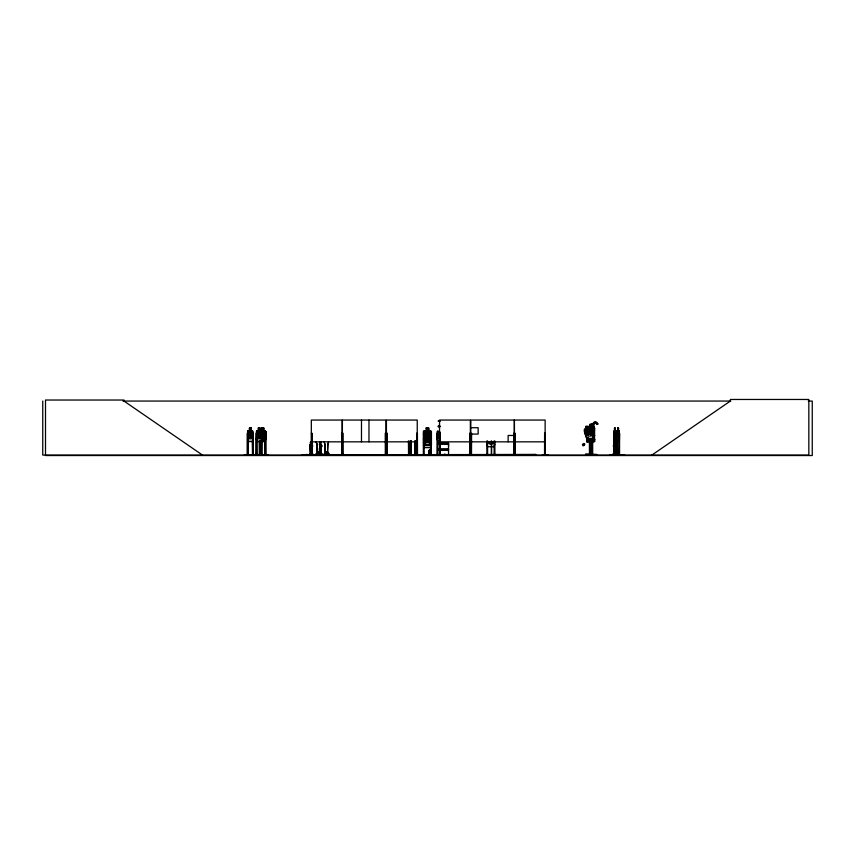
<?xml version="1.0" encoding="UTF-8"?>
<svg xmlns="http://www.w3.org/2000/svg" width="855" height="855" viewBox="0 0 855 855"><rect width="100%" height="100%" fill="white"/><g stroke="black" fill="none" stroke-linecap="round" stroke-linejoin="round"><path stroke-width="1.28" d="M448.533 446.524L448.533 444.012M487.403 454.668L495.569 454.636M594.193 426.474L592.772 425.566L594.193 426.474L591.756 427.874L591.767 423.92L593.188 424.839L593.445 424.101A7.61 3.377 86.5 0 1 597.495 423.022L597.634 424.454L596.459 424.005A6.519 2.896 86.5 0 0 593.872 423.546M592.59 427.821L592.601 423.866M428.804 455.01L429.595 449.848L429.563 454.625M311.851 444.397L311.776 444.397A1.817 1.454 -90 0 1 312.075 447.251L311.776 454.251L312.15 447.251A1.817 1.454 -90 0 0 311.851 444.397L311.68 441.982M319.428 454.026L319.877 443.531A2.725 2.17 -90 0 0 320.518 441.597M320.849 441.789L320.625 441.64A2.725 2.17 -90 0 1 319.984 443.531L319.535 454.026L317.258 454.026L316.81 443.531A2.725 2.17 -90 0 1 316.168 441.597A2.725 2.17 -90 0 0 316.906 443.531L317.355 454.026M321.095 453.31L321.288 447.251A1.817 1.454 -90 0 0 320.988 444.397L320.892 441.982M321.063 454.251L321.362 447.251A1.817 1.454 -90 0 0 321.063 444.397L321.063 444.397M327.422 454.026L327.871 443.531A2.725 2.17 -90 0 0 328.502 441.597M429.349 453.716L429.659 449.848M318.552 452.274C320.988 452.904 317.237 452.637 319.321 452.188M327.711 452.519L326.321 452.605L326.706 452.231M592.814 436.082L592.633 438.54L587.171 438.487M615.707 441.511L615.942 438.839L615.792 441.511L613.965 441.511L613.73 431.657L614.563 430.706M618.945 441.426L619.298 431.647L619.319 455.074M618.967 441.511L619.212 438.85M614.766 453.481L613.976 453.257L614.809 453.31M310.418 442.195L310.397 444.397A1.817 1.454 -90 0 0 310.098 447.251L310.333 454.251L312.353 454.208M311.701 453.567L311.081 453.374L311.883 453.31M311.348 453.481L311.893 453.374M318.936 452.348L318.701 452.231M319.343 452.541L319.075 452.84M320.272 453.481L321.095 453.428L320.262 453.31M321.095 454.839L321.245 453.054L320.294 453.374L321.106 453.374M327.283 452.231L326.321 452.68L327.583 452.562M609.978 454.668L624.642 454.946L609.978 454.967L623.359 454.625M263.821 430.696L264.751 431.69L264.751 436.691L263.703 438.839L261.737 438.839M263.735 431.786L261.737 431.69M263.714 430.706L265.178 430.696L256.981 430.792L256.489 438.839M265.178 430.696L265.905 431.754L265.071 430.706M427.468 433.656L427.393 433.421M428.633 455.01L429.563 449.848L431.177 455.01L429.958 449.848L430.674 455.01L430.685 454.283M585.515 454.433L596.918 454.539L585.525 454.101M311.53 453.535L311.797 453.567M319.524 452.552C318.007 451.664 318.733 453.385 318.659 452.274M320.593 453.471L319.321 453.3L319.321 454.433M326.418 452.231L327.07 452.84M326.802 452.68L327.422 452.552M428.376 455.01L429.52 449.848L428.312 455.01M253.059 438.839L252.439 441.426L248.164 441.426L247.672 438.839M253.187 438.85L252.492 441.511L248.121 441.511M261.299 441.511L262.004 431.647L261.277 430.706M617 455.074L616.989 431.657L617.812 430.706M617.31 430.706L616.989 431.657M407.311 454.668L420.382 455.02M318.765 452.509L319.001 452.701M265.873 438.85L265.05 441.426L256.981 441.426M265.093 441.511L265.926 438.839L265.926 431.636M614.777 453.214L614.371 453.524M244.37 454.668L268.31 454.668M252.93 455.02L253.037 454.283M253.166 455.01L253.123 431.647L252.471 430.706L251.263 430.706L251.327 428.024L249.404 428.024L249.468 430.792M308.399 455.01L314.223 454.967M389.314 455.01L383.521 454.636L389.367 455.074M389.324 454.668L383.51 454.668M593.755 437.749L594.524 435.152M593.851 437.846L594.642 435.174M436.381 455.063L444.226 454.507M511.429 455.01L517.222 455.074M596.801 424.508L597.891 423.61M614.082 442.195L614.649 441.554M261.844 455.01L262.004 431.647M310.354 442.195L311.124 441.522M431.38 444.867L430.482 447.454L424.315 447.454L423.514 444.867M494.906 444.066L493.987 446.738L487.692 446.738L486.869 444.066M341.84 455.063L341.818 433.293M470.71 455.01L470.849 420.051L545.127 420.051L545.127 455.074M486.655 455.01L486.73 454.283M488.622 442.89L489.445 443.136L490.428 441.394M613.815 453.054L614.66 453.588M592.184 435.174L593.338 433.025L593.317 428.013L592.141 427.126M428.729 435.174L427.372 437.536C426.292 433.474 423.428 435.067 426.848 438.145C423.097 441.982 426.41 442.783 427.425 438.733C428.494 442.783 431.679 441.982 427.96 438.166L429.659 435.077L426.153 435.088M614.232 453.535L613.997 453.524M312.032 453.054L311.092 453.524M248.207 430.706L247.544 431.657L248.185 441.511M247.672 431.7L248.228 430.792L252.503 430.792M257.013 430.706L256.361 431.657L256.415 455.074L256.543 454.283M430.001 436.691L428.665 438.839L426.153 438.839L424.817 436.691M430.001 440.09L428.665 442.238L426.153 442.238L424.817 440.09M428.697 444.867L430.033 442.719L430.001 431.69L428.665 430.792L428.665 428.109L426.153 428.109M493.474 441.907L492.138 444.055L489.637 444.055L488.301 441.907M614.67 455.063L615.194 453.887M622.515 454.646L623.017 454.646M587.535 428.024L588.326 427.062L593.744 427.115L594.492 428.013L594.022 441.394L593.851 427.992L594.631 427.992L594.514 441.383L594.759 439.449M301.965 455.052L329.1 455.052M302.114 454.946L301.548 455.052L328.918 454.86M303.888 454.646L303.76 455.063M535.914 455.074L535.914 454.4L303.856 454.946M307.116 455.052L307.586 454.433M311.188 455.052L310.451 455.052L310.611 453.887M310.622 454.839L310.782 453.887L309.713 453.887L309.713 454.839M312.225 455.074L312.438 454.839M311.519 433.293L311.637 455.074L311.712 453.887L312.791 453.887L312.535 455.074L313.101 454.646M312.812 455.074L312.321 454.721M315.516 454.646L315.11 455.052L315.58 454.433M317.675 453.3L317.515 455.063M319.727 455.063L320.326 454.881M320.059 455.063L320.507 453.054M320.475 455.052L320.86 453.193M321.459 455.063L322.143 455.074M322.004 454.839L322.004 453.887L320.935 453.887M325.67 453.3L325.712 454.881M328.288 454.86L328.929 453.3L327.315 453.3L327.315 454.433M423.482 431.7L424.283 430.792L430.45 430.792L431.337 431.69L431.465 444.878L430.546 447.55L424.251 447.55L423.428 444.878M423.385 435.067L424.24 434.105L430.482 434.105L431.433 435.056M423.482 435.099L424.283 434.201L430.45 434.201M423.428 437.696L424.272 436.734L430.525 436.734L431.465 437.675M423.514 437.728L424.315 436.82M437.952 430.706L437.097 431.657L437.097 438.85L437.931 441.511M594.278 441.672L591.329 429.638C584.232 427.051 582.683 429.296 585.899 436.168L584.382 429.723L584.884 428.911L586.487 428.932L585.846 426.41L588.187 426.399L588.732 428.847L590.078 429.68L591.179 434.169L590.474 436.103L588.283 436.114L586.648 434.201L585.547 429.702L586.53 428.9L585.942 426.495M588.155 426.442L585.803 426.453M591.286 429.68L590.687 429.638L593.605 441.682L593.167 439.919L594.043 439.759M587.171 438.53L585.867 436.136L587.129 438.572L592.675 438.497M590.687 429.638L591.446 429.509M586.99 439.983C588.774 439.363 585.376 440.261 587.396 441.736L584.499 429.563M587.684 439.823L588.005 441.725L585.012 429.68M587.332 441.693L587.022 439.823M587.577 441.554L594.311 441.661M588.005 441.693L587.235 437.963M614.264 441.789L615.012 441.554M586.562 441.575L588.55 440.817L587.695 441.811L586.562 441.575L588.55 440.817M586.594 441.779L588.593 441.02M591.756 427.874L593.359 426.527M588.785 428.045L589.95 427.147C588.977 419.987 591.788 428.975 588.326 427.062M311.177 453.214L311.851 453.396M651.873 455.074L730.362 401.059L730.362 399.467L808.841 399.467L808.841 455.074L42.75 455.074L42.75 401.059M424.817 435.088L426.153 434.201L426.196 436.82L424.85 437.717M256.692 455.02L256.639 433.293M305.182 455.074L304.337 454.721M314.726 455.074L315.356 455.074M318.53 455.074L317.686 454.721M320.401 455.074L320.935 454.721M328.085 455.074L328.683 455.063M593.723 441.533L590.805 429.52M342.182 455.02L342.128 420.051L311.316 420.051L311.37 454.946M423.14 455.02L423.257 454.283M587.706 439.491L588.454 439.491L588.133 441.426L587.727 437.781M593.83 439.449L594.172 441.394M587.588 437.781L587.535 441.437L594.727 441.383L594.022 441.394M589.865 424.379L592.248 424.358M589.939 424.465L592.173 424.454M589.961 428.034L592.141 428.024L592.173 433.025M587.438 428.195L588.176 428.034M594.653 439.449L594.043 439.449M593.979 440.004L588.454 440.047M587.716 441.437L588.315 441.426M594.097 441.394L593.851 427.992M122.992 401.059L730.769 401.059M808.242 401.059L812.25 401.059L812.25 455.533L45.507 455.533L45.507 400.033L123.996 400.033L123.996 401.059L202.475 455.074M438.348 420.842L439.865 420.831M438.348 421.045L439.844 421.034M438.359 421.344L439.865 421.344M438.348 425.876L439.855 425.876M438.284 426.218L439.791 426.218M438.284 426.527L439.791 426.527M438.348 426.88L439.855 426.88M593.776 427.03L594.492 427.992M470.891 427.724L478.159 427.724L478.159 434.073L470.891 434.073M261.619 428.024L263.768 428.024L263.746 441.511M617.727 428.024L618.56 428.024L618.539 430.792M249.468 428.109L251.263 428.109M258.285 428.109L260.08 428.109M261.683 428.109L263.703 428.109M614.499 428.109L615.279 428.109M617.759 428.109L618.539 428.109M614.627 428.558L614.627 429.456M248.142 430.706L249.468 430.706M256.949 430.706L258.285 430.706M260.08 430.706L261.758 430.706M426.068 430.706L424.24 430.706L423.385 431.657L423.343 455.074M615.226 430.706L616.049 431.647L616.049 455.074M618.475 430.706L619.041 430.706M613.986 430.792L615.782 430.792M617.235 430.792L619.031 430.792M265.82 431.647L265.723 455.074L265.552 433.293M426.153 431.519L428.665 431.519L428.665 440.09L426.153 440.09L426.068 431.422L428.75 431.422L428.697 436.82L430.033 437.717M613.73 431.657L613.783 455.074L614.339 454.283M615.963 431.647L615.707 430.706M426.153 431.69L428.665 431.69M438.348 431.882L439.855 431.882M438.284 432.235L439.791 432.235M438.284 432.545L439.791 432.545M438.348 432.897L439.855 432.897M252.343 433.293L253.059 433.293M261.16 433.293L261.876 433.293M265.734 433.293L264.975 433.293L264.815 454.668M311.316 433.293L312.032 433.293L312.096 455.074M385.979 433.293L385.242 433.293L385.327 455.074M386.417 433.293L387.144 433.293L387.144 455.074L387.197 454.283M423.343 433.293L424.08 433.293L424.176 455.074M431.337 433.293L430.599 433.293L430.557 455.074M439.534 433.293L440.261 433.293L440.122 455.074M470.838 433.293L471.586 433.293L471.49 455.074M617.064 433.293L617.556 455.074M513.812 435.473L508.137 435.473L508.137 441.832M261.737 436.691L263.703 436.691L263.714 428.024M438.359 437.589L439.865 437.589M439.844 437.717L438.252 437.835L439.865 437.974M438.348 438.155L439.844 438.166M438.359 438.476L439.865 438.476M613.73 438.85L614.05 441.511M616.989 438.85L617.299 441.511M423.428 440.218L431.465 440.218M424.283 441.426L430.45 441.426L431.337 438.839L430.514 441.511L424.219 441.511L423.385 438.85M588.464 441.426L588.229 437.771M613.986 441.426L615.782 441.426M617.235 441.426L619.031 441.426M265.2 441.511L256.938 441.511L256.361 438.85L257.002 441.511M591.478 441.458L592.568 441.458L592.568 455.074M619.052 441.511L617.214 441.511L617.011 438.839M311.316 441.843L342.128 441.843M342.406 441.843L385.979 441.843M386.417 441.843L417.24 441.843M439.534 441.843L470.346 441.843M470.849 441.843L545.127 441.843M615.365 441.982L615.525 444.397A1.817 1.4 -90 0 1 615.739 447.251L615.45 454.251L614.061 454.251L613.762 447.251A1.817 1.4 -90 0 1 614.061 444.397L614.125 444.397M438.348 443.008L448.544 443.008M438.284 443.36L448.619 443.36M324.163 441.597A2.725 2.17 -90 0 0 324.793 443.531L325.349 454.026L327.518 454.026L327.871 443.531M438.284 443.67L448.619 443.67M438.348 444.012L448.544 444.012L448.533 449.025M310.333 444.397L310.397 444.397A1.817 1.454 -90 0 0 310.034 447.251L310.397 454.251M319.61 444.397A1.817 1.454 -90 0 0 319.31 444.686A1.817 1.454 -90 0 1 319.546 444.397L319.61 442.43M613.762 447.251L614.125 454.251M438.348 449.025L448.544 449.025M438.284 449.367L448.619 449.367M438.284 449.677L448.619 449.677M438.348 450.029L448.544 450.029M318.691 454.433L318.691 452.049L319.802 452.049L319.685 454.433M318.926 453.887L319.097 454.646M614.211 453.887L613.088 453.887C614.04 455.523 612.608 455.48 613.249 453.887M616.145 453.887L615.023 453.887L615.023 454.646M318.541 454.208L319.332 454.208M247.255 454.283L248.089 454.283L248.089 455.074M253.133 454.283L252.289 454.283L252.289 455.074M256.906 454.283L256.062 454.283L255.966 455.074L256.126 433.293L256.842 433.293L256.895 455.074M260.134 454.283L259.247 454.283L259.193 455.031M261.096 454.283L261.94 454.283M264.9 454.283L265.798 454.283M544.528 454.283L545.394 454.283M615.76 454.283L616.359 454.283M617 454.283L617.599 454.283M619.02 454.283L619.608 454.283M305.866 454.497L307.063 454.497M315.078 454.497L316.286 454.497M339.467 455.02L345.228 454.636L339.382 455.074M467.717 455.02L473.435 455.01L467.642 455.074M542.444 454.636L548.194 454.668M339.424 454.657L345.238 454.657M448.533 454.721L436.659 454.967L448.554 454.871L448.533 450.029M467.685 454.668L473.424 454.668M514.614 455.01L514.603 454.283M494.927 454.625L494.821 440.977M445.209 455.01L445.134 454.283M431.497 455.01L431.422 454.283M416.951 455.02L417.037 454.283M386.065 454.625L385.979 420.051L342.406 420.051L342.342 455.074M311.22 455.074L311.295 453.054M414.782 455.02L414.889 440.977M265.061 455.02L265.157 433.293M428.665 434.201L430.001 435.088M591.222 429.712L588.678 428.921L588.133 426.474M251.263 430.792L252.193 431.69L252.193 436.691L251.263 438.839L249.532 438.839L248.602 436.691L248.602 431.69L249.532 430.792L249.532 428.109M320.294 454.721L320.721 455.074L320.582 453.054M597.634 424.454L597.292 423.952A6.519 2.896 86.5 0 0 593.605 425.512M261.256 430.792L261.876 431.69M426.196 444.867L424.85 442.719L424.817 431.69L426.153 430.792L426.068 428.024L428.75 428.024L428.75 430.706L430.482 430.706L431.433 431.647L431.251 455.074M591.767 423.92L592.355 424.882L592.622 424.144A7.61 3.377 86.5 0 1 596.245 422.616M491.369 441.394L492.373 443.136L493.164 442.89M618.454 430.792L618.753 437.995L618.218 435.334C617.909 443.371 616.263 430.418 618.454 431.69L618.454 436.691L617.759 436.691L617.77 431.625L618.208 434.137L618.806 431.636L618.454 438.839L617.759 438.839L617.385 436.691M615.194 430.792L615.504 437.995L614.969 435.334C614.617 443.414 612.95 430.396 615.194 431.69L615.194 436.691L614.499 436.691L614.499 431.69L614.959 434.137L615.547 431.636L615.194 438.839L614.499 438.839L614.136 436.691M437.183 438.839L437.995 441.426M423.482 442.238L424.283 444.835L430.45 444.835L431.337 442.238L430.514 444.921L424.219 444.921L423.385 442.249M618.956 430.706L619.277 431.69M429.915 449.848L430.856 455.01M324.793 443.531L325.242 454.026M319.364 448.415L319.567 453.086M429.883 452.423L429.787 449.848L430.236 454.625M588.368 437.771L588.379 440.207M619.554 455.074L619.554 433.293L619.052 455.074M619.212 454.283L619.17 455.074M617.812 428.024L617.331 455.074L617.267 433.293M616.295 455.074L616.295 433.293L615.803 455.074M616.092 433.293L616.07 455.074M615.279 430.792L615.311 428.024L614.478 428.024L614.285 455.074L614.456 453.054M614.542 453.054L614.542 454.646M614.008 433.293L614.04 455.074M592.494 441.458L592.462 455.074M592.205 441.458L592.28 455.074M592.055 441.458L592.098 455.074M592.013 441.458L591.97 455.074M591.778 441.458L591.778 455.074M591.607 441.458L591.564 455.074M590.452 455.063L590.452 441.447L589.362 441.447L589.49 455.063M590.388 441.447L590.378 455.063M590.174 441.447L590.1 455.063M589.982 441.447L589.939 455.063M545.383 454.283L545.383 455.074M545.18 455.074L545.319 433.293L544.603 433.293L544.539 455.074M544.924 454.283L544.892 455.074M544.795 433.293L544.742 455.074M534.322 454.4L534.322 455.074M515.095 454.283L515.095 455.074M514.838 433.293L514.988 455.063L515.031 433.293L513.684 433.293L513.77 455.074M514.421 420.051L514.486 455.074M514.304 420.051L514.336 455.074M513.599 454.283L513.599 455.074M494.735 454.283L494.735 455.074M494.083 440.977L494.169 455.074M493.998 454.283L493.998 455.074M491.636 441.159L491.625 455.074M491.347 441.159L491.336 455.074M487.553 440.977L487.639 455.074M486.955 441.672L486.955 444.055M486.816 440.977L486.901 455.074M471.661 454.283L471.671 455.074M470.923 454.283L470.934 455.074M470.549 455.074L470.549 433.293L469.823 433.293L469.769 455.074M470.517 454.283L470.41 455.074L470.346 420.051L439.534 420.051L439.534 455.074M470.026 433.293L470.026 455.074L469.961 454.283M469.096 454.4L469.096 455.074M444.963 454.283L445.049 455.074M444.397 455.074L444.397 454.283L444.226 455.074M440.314 454.283L440.314 455.074M440.058 433.293L439.94 455.074M439.737 433.293L439.737 455.074M439.566 454.283L439.673 455.074M438.53 431.69L438.53 436.691M437.878 455.074L437.792 433.293L437.055 433.293L436.969 455.074M437.707 454.283L437.707 455.074M437.14 454.283L437.14 455.074M432.256 455.074L423.556 455.074M423.995 454.283L423.995 455.074M417.497 454.283L417.497 455.074L417.432 433.293L416.716 433.293L416.652 455.074L416.449 440.977M417.24 455.074L417.24 420.051L386.417 420.051L386.417 455.074M416.919 433.293L416.855 455.074M416.364 454.283L416.364 455.074M415.712 440.977L415.797 455.074M415.562 440.977L415.626 455.074M415.327 440.977L415.38 455.074M415.241 454.283L415.199 455.074M415.124 440.977L415.07 455.074M411.234 440.977L411.276 455.074M411.052 454.283L411.052 455.074M410.999 440.977L410.87 455.074M410.785 440.977L410.742 455.074M410.56 440.977L410.582 455.074L410.507 454.283M409.278 454.283L409.278 455.074M409.192 440.977L409.107 455.074M408.455 440.977L408.54 455.074M408.369 454.283L408.369 455.074M387.379 454.4L387.379 455.074M386.941 433.293L386.994 455.074M386.738 454.283L386.706 455.074M386.62 433.293L386.62 455.074M385.894 454.283L385.894 455.074M385.156 454.283L385.156 455.074M368.975 420.051L368.975 441.843M361.483 420.051L361.483 441.843M343.229 454.283L343.229 455.074L343.144 433.293L341.615 433.293L341.754 455.074M342.481 454.283L342.492 455.074M342.043 454.283L342.011 455.074M341.551 454.283L341.551 455.074M328.673 453.3L328.673 454.433M327.796 454.433L327.796 452.049L326.674 452.049L326.674 454.433M327.679 452.049L327.572 454.721M326.802 452.049L326.802 454.433M325.915 454.433L325.915 453.3L324.312 453.3L324.312 454.721M324.569 453.3L324.569 454.433M322.314 454.4L322.314 455.074M321.833 453.887L321.833 454.646M319.578 453.3L319.578 454.721M318.808 452.049L318.926 454.839M317.932 454.433L317.932 453.3L316.318 453.3L316.318 454.839M316.574 453.3L316.574 454.433M312.62 453.887L312.62 454.646M311.829 433.293L311.893 455.074M309.884 453.887L309.884 454.646M265.467 454.283L265.435 455.074M265.274 454.283L265.253 455.074M261.673 428.024L261.673 455.074M261.577 454.283L261.448 455.074M261.363 433.293L261.309 455.074M261.16 440.977L261.096 455.074M260.07 440.977L260.134 455.074M259.888 440.977L259.963 455.074M259.802 454.283L259.77 455.074M259.493 440.977L259.61 455.074M259.322 440.977L259.354 455.074M252.856 433.293L252.77 455.074M252.556 433.293L252.642 455.074M252.343 440.977L252.492 455.074M251.263 428.024L251.199 430.792M247.993 455.074L248.025 433.293L247.309 433.293L247.341 455.074M247.822 433.293L247.886 455.074M247.608 454.283L247.64 455.074M247.512 433.293L247.458 455.074M592.996 424.935A6.519 2.896 86.5 0 1 593.252 424.379M585.803 429.755L587.941 432.491C585.365 435.473 588.721 436.841 588.571 433.015L591.158 435.345L588.913 432.502C591.307 429.659 588.326 428.302 588.272 431.946L585.803 429.755M251.936 437.835L251.338 437.92L250.323 435.334L249.318 437.92L248.687 437.835L249.927 434.746L248.762 431.679L250.291 434.137L251.872 431.679L250.697 434.757L251.936 437.835M260.754 437.835L260.155 437.92L259.129 435.334L258.125 437.92L257.494 437.835L258.734 434.746L257.569 431.679L259.097 434.137L260.679 431.679L259.503 434.757L260.754 437.835M582.469 444.547C583.185 448.319 585.515 442.922 582.469 444.547M583.27 443.841C583.986 447.614 586.316 442.217 583.27 443.841M429.755 437.835L428.889 437.92L427.415 435.334C426.41 439.385 423.097 438.583 426.848 434.746C423.3 431.668 426.463 430.065 427.372 434.137C428.387 430.279 431.593 431.091 427.96 434.757L429.755 437.835M261.01 436.691L260.08 438.839L258.349 438.839L257.419 436.691L258.285 428.024L260.144 428.024L261.01 436.691M260.187 430.706L259.514 431.657L260.251 430.706M587.898 440.325L593.413 440.293L587.898 440.325M591.735 424.903L590.335 424.903L590.335 425.801L591.745 425.79L591.735 424.903M587.834 426.88L586.434 426.891L586.626 427.692L588.037 427.682L587.834 426.88M588.913 429.691L586.722 429.702L587.812 434.19L590.003 434.18L588.913 429.691M250.953 428.558L249.842 428.558L249.842 429.456L250.953 429.456L250.953 428.558M259.77 428.558L258.659 428.558L258.659 429.456L259.77 429.456L259.77 428.558M263.351 428.558L262.09 428.558L262.09 429.456L263.351 429.456L263.351 428.558M428.216 428.558L426.602 428.558L426.602 429.456L428.216 429.456L428.216 428.558M618.325 428.558L617.876 429.456L618.325 428.558M251.263 431.69L249.532 431.69L249.532 436.691L251.263 436.691L251.263 431.69M260.08 431.69L258.349 431.69L258.349 436.691L260.08 436.691L260.08 431.69M428.216 431.967L426.602 431.967L426.602 432.854L428.216 432.854L428.216 431.967M428.248 434.586L426.645 434.586L426.645 435.484L428.248 435.484L428.248 434.586M428.697 437.717L426.196 437.717L426.196 442.719L428.697 442.719L428.697 437.717"/></g></svg>
